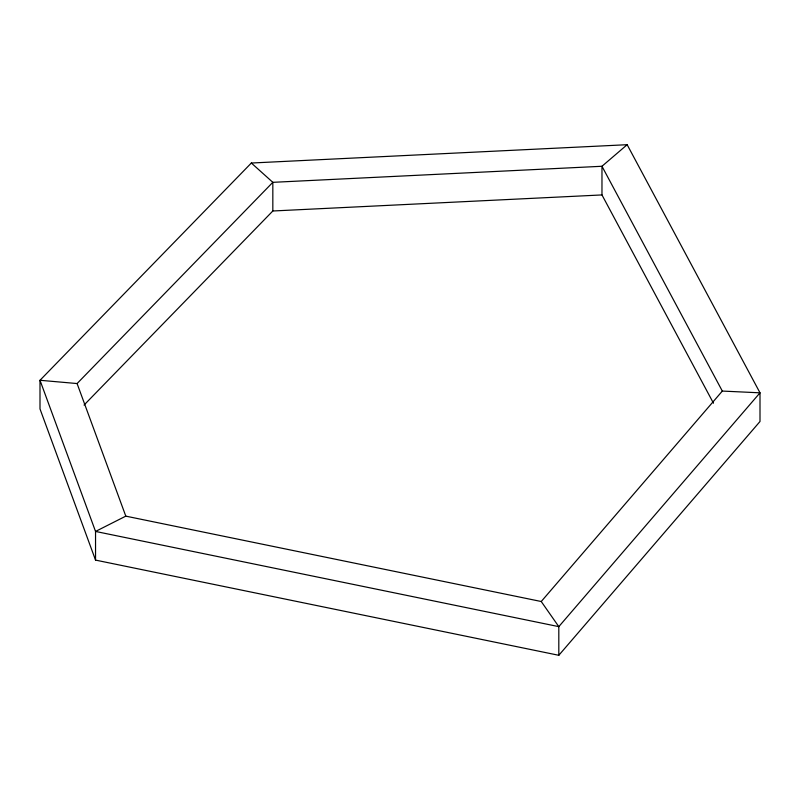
<?xml version="1.0" encoding="UTF-8"?>
<svg xmlns="http://www.w3.org/2000/svg" width="800" height="800" viewBox="0 0 800 800"><rect width="100%" height="100%" fill="white"/><g stroke="black" fill="none" stroke-linecap="round" stroke-linejoin="round"><path stroke-width="1.2" d="M95.54 560.1L95.54 531.44L125.8 516.14L541.24 601.51L722.32 391.07L760 392.82L760 421.49L558.81 655.3L95.54 560.1L40 408.94L40 380.28L251.34 163.03L627.16 144.7L760 392.82L558.81 626.64L558.81 655.3M541.24 601.51L558.81 626.64L95.54 531.44L40 380.28L77.09 383.55L272.83 182.33L601.97 166.27L627.16 144.7M84.05 405.05L272.83 210.99L601.97 194.93L713.47 403.2M251.34 163.03L272.83 182.33L272.83 210.99M722.32 391.07L601.97 166.27L601.97 194.93M77.09 383.55L125.8 516.14"/></g></svg>
